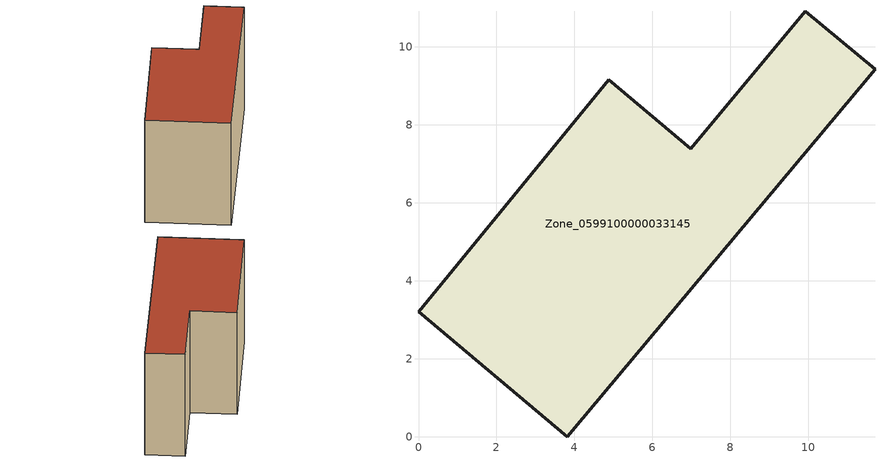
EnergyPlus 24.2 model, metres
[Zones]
Zone_0599100000033145
 floor ground (C_G): 3.82,0 0,3.2 4.88,9.15 6.98,7.39 9.92,10.91 11.71,9.42 z0
 wall outside (C_F): 3.82,0 11.71,9.42 9.92,10.91 6.98,7.39 4.88,9.15 0,3.2 3.82,0 z0:6.97
 roof outside (C_R): 0,3.2 3.82,0 11.71,9.42 9.92,10.91 6.98,7.39 4.88,9.15 z6.97
[BUILDING]
Pand.0599100000033145: North Axis=0; Terrain=City; Loads Convergence Tolerance Value=0.04; Temperature Convergence Tolerance Value=0.4; Solar Distribution=FullExterior; Maximum Number of Warmup Days=25; Minimum Number of Warmup Days=1
[Site:Location]
Rotterdam.The.Hague.AP_ZH_NLD Design_Conditions: Latitude=51.96; Longitude=4.45; Time Zone=1; Elevation=-4.5
[SITE:GROUNDTEMPERATURE:BUILDINGSURFACE]
18, 18, 18, 18, 18, 18, 18, 18, 18, 18, 18, 18
[MATERIAL] Thermal Absorptance=0.9; Solar Absorptance=0.7; Visible Absorptance=0.7
Name | Roughness | Thickness | Conductivity | Density | Specific Heat
G.TI.1946 | MediumSmooth | 0.15 | 1 | 540 | 1210
F.TI.1946 | Rough | 0.3 | 0.857143 | 1920 | 840
R.TI.1946 | MediumRough | 0.2 | 0.1 | 1500 | 1000
[CONSTRUCTION]
C_G: G.TI.1946
C_F: F.TI.1946
C_R: R.TI.1946
[ZONE]
Zone_0599100000033145: Type=1; Multiplier=1; Ceiling Height=Autocalculate; Volume=Autocalculate; Floor Area=autocalculate; Part of Total Floor Area=Yes
[ZONEINFILTRATION:DESIGNFLOWRATE]
Infil_Zone_0599100000033145: Zone or ZoneList or Space or SpaceList=Zone_0599100000033145; Schedule=AlwaysOn; Design Flow Rate Calculation Method=Flow/Area; Flow Rate per Floor Area=0.003; Constant Term Coefficient=1; Temperature Term Coefficient=0; Velocity Term Coefficient=0; Velocity Squared Term Coefficient=0
[HVACTEMPLATE:ZONE:IDEALLOADSAIRSYSTEM]
Zone_0599100000033145: Maximum Heating Supply Air Temperature=50; Minimum Cooling Supply Air Temperature=13; Maximum Heating Supply Air Humidity Ratio=0.0156; Minimum Cooling Supply Air Humidity Ratio=0.0077; Heating Limit=NoLimit; Cooling Limit=NoLimit; Dehumidification Control Type=ConstantSensibleHeatRatio; Cooling Sensible Heat Ratio=0.7; Dehumidification Setpoint=60; Humidification Control Type=None; Humidification Setpoint=30; Outdoor Air Method=None; Outdoor Air Flow Rate per Person=0.00944; Outdoor Air Flow Rate per Zone Floor Area=0; Outdoor Air Flow Rate per Zone=0; Demand Controlled Ventilation Type=None; Outdoor Air Economizer Type=NoEconomizer; Heat Recovery Type=None; Sensible Heat Recovery Effectiveness=0.7; Latent Heat Recovery Effectiveness=0.65
[ZONECONTROL:THERMOSTAT]
ThermostatControl_Zone_0599100000033145: Zone or ZoneList=Zone_0599100000033145; Control Type Schedule=DualSetpointControlType; Control 1=Thermostat_Zone_0599100000033145; Temperature Difference Between Cutout And Setpoint=0
[THERMOSTATSETPOINT:DUALSETPOINT]
Thermostat_Zone_0599100000033145: Heating Setpoint Temperature Schedule=HeatingSetpoint_Zone_0599100000033145; Cooling Setpoint Temperature Schedule=CoolingSetpoint_Zone_0599100000033145
[SCHEDULE:COMPACT]
HeatingSetpoint_Zone_0599100000033145: Through: 12/31, For: AllDays, Until: 24:00, 21
CoolingSetpoint_Zone_0599100000033145: Through: 12/31, For: AllDays, Until: 24:00, 24
DualSetpointControlType: Through: 12/31, For: AllDays, Until: 24:00, 4
AlwaysOn: Through: 12/31, For: AllDays, Until: 24:00, 1
